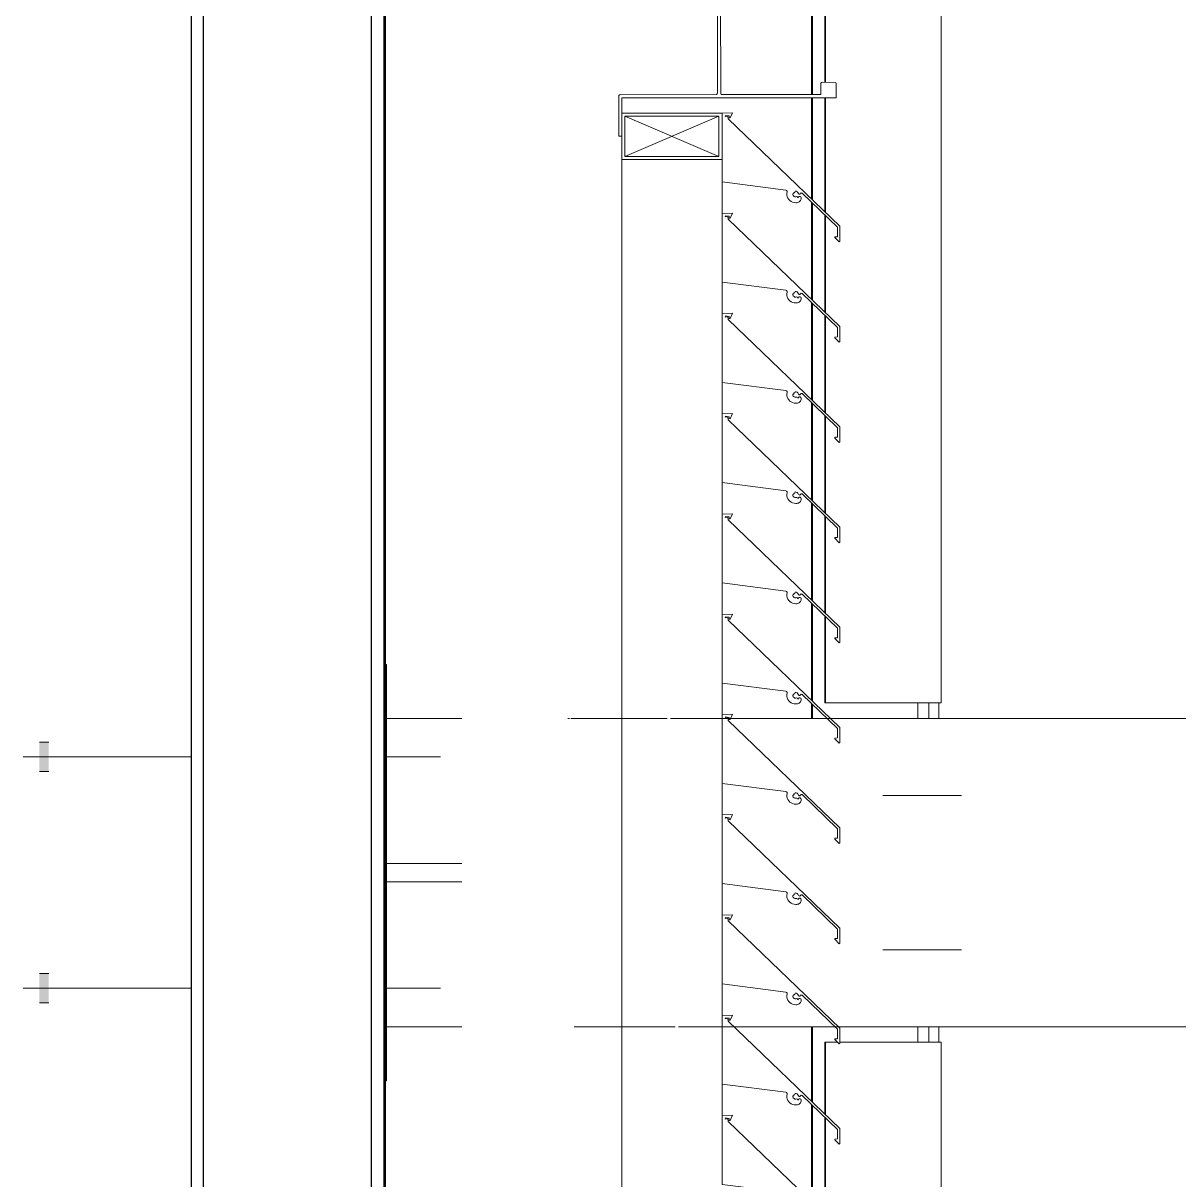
# Model space of a CAD drawing. Header units: millimetres. Extents: x -220592 to 404889, y -217665 to 38245.
# Drawn here: x 36365 to 37114, y -35371 to -34621 of the extents above; entities that cross this region are included whole.
import ezdxf

# ---------------------------------------------------------------- set-up
doc = ezdxf.new("R2010")
doc.units = ezdxf.units.MM
doc.set_wipeout_variables(frame=1)
doc.linetypes.add('XKITLINE00', pattern=[0])
doc.linetypes.add('XKITLINE02', pattern=[4, 2, -2])
for name, color, linetype in [('000 - 0_HIDE_OBJ_FRAMING_DEF_SUB_1', 7, 'Continuous'), ('000 - STRUCTURE_STEEL_FRAMING_SUB_COLOR_1', 7, 'Continuous'), ('000 - STRUCTURE_STEEL_FRAMING_SUB_COLOR_2', 7, 'Continuous'), ('000 - STRUCTURE_STEEL_FRAMING_WIPEOUT_', 7, 'Continuous')]:
    doc.layers.add(name, color=color, linetype=linetype)
doc.layers.add('Bolt', color=7, linetype='Continuous', lineweight=0)
doc.layers.add('Part', color=7, linetype='Continuous', lineweight=0)

# ---------------------------------------------------------------- blocks, each defined once
blk = doc.blocks.new('*A14402')
at = {"layer": 'Part', "color": 7, "linetype": 'XKITLINE00', "lineweight": 0}
for p, q in [((-81.087973, 161.649842), (-81.087973, 162.132111)), ((-81.081868, 161.64398), (-81.081868, 162.132111)), ((-80.398146, 162.032111), (-80.398146, 162.132111)), ((-80.32794, 162.032111), (-80.32794, 162.132111)), ((-80.263061, 162.032111), (-80.263061, 162.132111)), ((-81.002505, 161.567777), (-81.002505, 162.032111)), ((-80.9964, 162.032111), (-81.002505, 162.032111)), ((-80.9964, 161.561916), (-80.9964, 162.032111)), ((-80.9964, 162.032111), (-80.91965, 162.032111)), ((-80.903826, 162.032111), (-80.247799, 162.032111)), ((-80.247799, 149.232111), (-80.247799, 162.032111)), ((-81.087973, 160.999842), (-81.087973, 161.628735)), ((-81.081868, 160.99398), (-81.081868, 161.622884)), ((-81.002505, 160.917777), (-81.002505, 161.546823)), ((-80.9964, 160.911916), (-80.9964, 161.540973))]:
    blk.add_line(p, q, dxfattribs=at)
blk = doc.blocks.new('*A14452')
at = {"layer": 'Part', "color": 7, "linetype": 'XKITLINE00', "lineweight": 0}
for p, q in [((-82.317761, 169.40603), (-82.337761, 169.406027)), ((-82.337761, 169.406027), (-82.337716, 169.146027)), ((-82.317717, 169.15603), (-82.317761, 169.40603)), ((-82.337716, 169.146027), (-82.336029, 169.140471)), ((-82.336029, 169.140471), (-82.331541, 169.136789)), ((-82.331541, 169.136789), (-81.707714, 169.136137)), ((-80.927717, 169.156273), (-82.317717, 169.15603)), ((-81.707714, 169.136137), (-81.702158, 169.134452)), ((-81.702158, 169.134452), (-81.698474, 169.129965)), ((-81.698474, 169.129965), (-81.697712, 169.126138)), ((-81.697548, 168.186138), (-81.697712, 169.126138)), ((-81.677712, 169.126142), (-81.676028, 169.131698)), ((-81.676786, 168.182315), (-81.677712, 169.126142)), ((-81.676028, 169.131698), (-81.671541, 169.135382)), ((-81.671541, 169.135382), (-81.027714, 169.136255)), ((-81.027714, 169.136255), (-81.027702, 169.066255)), ((-80.928462, 169.062446), (-80.927717, 169.156273)), ((-81.027702, 169.066255), (-81.026015, 169.0607)), ((-81.026015, 169.0607), (-81.021527, 169.057018)), ((-81.021527, 169.057018), (-80.9377, 169.056271)), ((-80.9377, 169.056271), (-80.932145, 169.057957)), ((-80.932145, 169.057957), (-80.928462, 169.062446)), ((-81.026798, 168.250082), (-81.027546, 168.176255)), ((-81.023116, 168.254571), (-81.026798, 168.250082)), ((-81.01756, 168.256257), (-81.023116, 168.254571)), ((-80.933733, 168.25551), (-81.01756, 168.256257)), ((-80.929245, 168.251828), (-80.933733, 168.25551)), ((-80.927559, 168.246273), (-80.929245, 168.251828)), ((-80.927543, 168.156273), (-80.927559, 168.246273)), ((-82.336784, 168.169854), (-82.337499, 167.906027)), ((-82.333102, 168.174342), (-82.336784, 168.169854)), ((-82.327546, 168.176028), (-82.333102, 168.174342)), ((-81.70372, 168.176899), (-82.327546, 168.176028)), ((-82.317543, 168.15603), (-80.927543, 168.156273)), ((-82.317499, 167.90603), (-82.317543, 168.15603)), ((-81.699232, 168.180582), (-81.70372, 168.176899)), ((-81.697548, 168.186138), (-81.699232, 168.180582)), ((-81.673102, 168.177828), (-81.676786, 168.182315)), ((-81.667546, 168.176144), (-81.673102, 168.177828)), ((-81.027546, 168.176255), (-81.667546, 168.176144)), ((-82.337499, 167.906027), (-82.317499, 167.90603))]:
    blk.add_line(p, q, dxfattribs=at)
blk = doc.blocks.new('*A14456')
at = {"layer": 'Part', "color": 7, "linetype": 'XKITLINE00', "lineweight": 0}
for p, q in [((-82.318045, 154.556249), (-82.318045, 167.756135)), ((-81.668045, 167.406131), (-81.668045, 167.610427)), ((-81.668045, 166.756131), (-81.668045, 166.960427)), ((-81.668045, 166.106131), (-81.668045, 166.310427)), ((-81.668045, 165.456131), (-81.668045, 165.660427)), ((-81.668045, 164.806131), (-81.668045, 165.010427)), ((-81.668045, 164.156131), (-81.668045, 164.360427)), ((-81.668045, 163.506131), (-81.668045, 163.710427)), ((-81.668045, 162.856131), (-81.668045, 163.060427)), ((-81.668045, 162.206131), (-81.668045, 162.410427)), ((-81.668045, 161.556131), (-81.668045, 161.760427))]:
    blk.add_line(p, q, dxfattribs=at)
blk = doc.blocks.new('*A14457')
at = {"layer": 'Part', "color": 7, "linetype": 'XKITLINE00', "lineweight": 0}
for p, q in [((-80.247799, 164.232111), (-80.247799, 177.032111)), ((-81.087973, 168.176245), (-81.087973, 169.136174)), ((-81.081868, 168.176246), (-81.081868, 169.136182)), ((-81.002505, 168.256123), (-81.002505, 169.056848)), ((-80.9964, 168.256069), (-80.9964, 169.056794)), ((-81.087973, 167.499842), (-81.087973, 168.156245)), ((-81.081868, 167.49398), (-81.081868, 168.156246)), ((-81.002505, 167.417777), (-81.002505, 168.15626)), ((-80.9964, 167.411916), (-80.9964, 168.156261)), ((-81.087973, 166.849842), (-81.087973, 167.478735)), ((-81.081868, 166.84398), (-81.081868, 167.472884)), ((-81.002505, 166.767777), (-81.002505, 167.396823)), ((-80.9964, 166.761916), (-80.9964, 167.390973)), ((-81.087973, 166.199842), (-81.087973, 166.828735)), ((-81.081868, 166.19398), (-81.081868, 166.822884)), ((-81.002505, 166.117777), (-81.002505, 166.746823)), ((-80.9964, 166.111916), (-80.9964, 166.740973)), ((-81.087973, 165.549842), (-81.087973, 166.178735)), ((-81.081868, 165.54398), (-81.081868, 166.172884)), ((-81.002505, 165.467777), (-81.002505, 166.096823)), ((-80.9964, 165.461916), (-80.9964, 166.090973)), ((-81.087973, 164.899842), (-81.087973, 165.528735)), ((-81.081868, 164.89398), (-81.081868, 165.522884)), ((-81.002505, 164.817777), (-81.002505, 165.446823)), ((-80.9964, 164.811916), (-80.9964, 165.440973)), ((-81.087973, 164.249842), (-81.087973, 164.878735)), ((-81.081868, 164.24398), (-81.081868, 164.872884)), ((-81.002505, 164.232111), (-81.002505, 164.796823)), ((-80.9964, 164.232111), (-80.9964, 164.790973)), ((-81.087973, 164.132111), (-81.087973, 164.228735)), ((-81.081868, 164.132111), (-81.081868, 164.222884)), ((-81.002505, 164.232111), (-80.9964, 164.232111)), ((-80.9964, 164.232111), (-80.247799, 164.232111)), ((-80.398146, 164.132111), (-80.398146, 164.232111)), ((-80.32794, 164.132111), (-80.32794, 164.232111)), ((-80.263061, 164.132111), (-80.263061, 164.232111))]:
    blk.add_line(p, q, dxfattribs=at)
blk = doc.blocks.new('*A14460')
at = {"layer": 'Bolt', "color": 7, "linetype": 'XKITLINE02', "lineweight": 0}
for p, q in [((-80.146082, 163.632111), (-80.624399, 163.632111)), ((-80.115732, 163.632111), (-80.594049, 163.632111))]:
    blk.add_line(p, q, dxfattribs=at)
blk = doc.blocks.new('*A14461')
at = {"layer": 'Bolt', "color": 7, "linetype": 'XKITLINE02', "lineweight": 0}
for p, q in [((-80.146082, 162.632098), (-80.624399, 162.632098)), ((-80.115732, 162.632098), (-80.594049, 162.632098))]:
    blk.add_line(p, q, dxfattribs=at)
blk = doc.blocks.new('*A14606')
at = {"layer": 'Part', "color": 7, "linetype": 'XKITLINE00', "lineweight": 0}
for p, q in [((-81.668045, 168.056135), (-82.318045, 168.056135)), ((-82.318045, 168.056135), (-82.318045, 167.756135)), ((-82.298045, 167.776135), (-81.688045, 168.036135)), ((-82.298045, 168.036135), (-81.688045, 167.776135)), ((-82.298045, 167.776135), (-82.298045, 168.036135)), ((-82.298045, 168.036135), (-81.688045, 168.036135)), ((-81.688045, 168.036135), (-81.688045, 167.776135)), ((-81.668045, 167.756135), (-81.668045, 168.056135)), ((-81.688045, 167.776135), (-82.298045, 167.776135)), ((-82.318045, 167.756135), (-81.668045, 167.756135))]:
    blk.add_line(p, q, dxfattribs=at)
blk = doc.blocks.new('*A14607')
at = {"layer": 'Part', "color": 7, "linetype": 'XKITLINE00', "lineweight": 0}
for p, q in [((-81.668236, 168.056123), (-81.668243, 167.610453)), ((-81.60055, 168.058745), (-81.668236, 168.056123)), ((-81.648356, 168.034428), (-81.64632, 168.041001)), ((-81.63134, 168.037332), (-81.648356, 168.034428)), ((-81.64632, 168.041001), (-81.621337, 168.037861)), ((-81.628443, 168.018789), (-81.63134, 168.037332)), ((-80.903321, 167.322543), (-81.628443, 168.018789)), ((-81.621337, 168.037861), (-81.621208, 168.02567)), ((-81.621208, 168.02567), (-81.616085, 168.025258)), ((-81.616085, 168.025258), (-81.60055, 168.058745)), ((-81.668243, 167.610453), (-81.254237, 167.557423)), ((-81.254237, 167.557423), (-81.249162, 167.555233)), ((-81.249162, 167.555233), (-81.246025, 167.550681)), ((-81.246025, 167.550681), (-81.245786, 167.545159)), ((-81.195578, 167.542735), (-81.193256, 167.550125)), ((-81.193256, 167.550125), (-81.186584, 167.549703)), ((-81.245786, 167.545159), (-81.247272, 167.535025)), ((-81.247272, 167.535025), (-81.246897, 167.524789)), ((-81.246897, 167.524789), (-81.244674, 167.51479)), ((-81.244674, 167.51479), (-81.240676, 167.50536)), ((-81.240676, 167.50536), (-81.235036, 167.49681)), ((-81.235036, 167.49681), (-81.22794, 167.489423)), ((-81.22794, 167.489423), (-81.219624, 167.483445)), ((-81.219624, 167.483445), (-81.210361, 167.479072)), ((-81.210361, 167.479072), (-81.20046, 167.476449)), ((-81.209279, 167.533625), (-81.201573, 167.534731)), ((-81.20871, 167.527141), (-81.209279, 167.533625)), ((-81.205908, 167.521267), (-81.20871, 167.527141)), ((-81.201226, 167.516745), (-81.205908, 167.521267)), ((-81.202743, 167.541791), (-81.195578, 167.542735)), ((-81.201573, 167.534731), (-81.202743, 167.541791)), ((-81.195258, 167.514147), (-81.201226, 167.516745)), ((-81.20046, 167.476449), (-81.190247, 167.475664)), ((-81.188758, 167.513803), (-81.195258, 167.514147)), ((-81.190247, 167.475664), (-81.183448, 167.475762)), ((-81.18284, 167.514708), (-81.188758, 167.513803)), ((-81.186584, 167.549703), (-81.180508, 167.546913)), ((-81.183448, 167.475762), (-81.17772, 167.476398)), ((-81.178029, 167.512301), (-81.18284, 167.514708)), ((-81.180508, 167.546913), (-81.175841, 167.542126)), ((-81.175999, 167.50732), (-81.178029, 167.512301)), ((-81.17772, 167.476398), (-81.172219, 167.478117)), ((-81.173057, 167.512792), (-81.175999, 167.50732)), ((-81.175841, 167.542126), (-81.172727, 167.534553)), ((-81.1679, 167.51601), (-81.173057, 167.512792)), ((-81.172727, 167.534553), (-81.168544, 167.530396)), ((-81.172219, 167.478117), (-81.167149, 167.480857)), ((-81.168544, 167.530396), (-81.16265, 167.53019)), ((-81.161823, 167.515998), (-81.1679, 167.51601)), ((-81.167149, 167.480857), (-81.162695, 167.484515)), ((-81.162695, 167.484515), (-81.159024, 167.488958)), ((-81.16265, 167.53019), (-81.158186, 167.534044)), ((-81.156679, 167.512761), (-81.161823, 167.515998)), ((-81.159024, 167.488958), (-81.15627, 167.494021)), ((-81.158186, 167.534044), (-81.154531, 167.538671)), ((-81.154039, 167.507287), (-81.156679, 167.512761)), ((-81.15627, 167.494021), (-81.154535, 167.499517)), ((-81.154535, 167.499517), (-81.154039, 167.507287)), ((-81.154531, 167.538671), (-81.149372, 167.537579)), ((-81.149372, 167.537579), (-80.918356, 167.316176)), ((-80.936119, 167.254733), (-80.937204, 167.249812)), ((-80.918699, 167.25483), (-80.936119, 167.254733)), ((-80.918356, 167.316176), (-80.918699, 167.25483)), ((-80.903874, 167.223392), (-80.903321, 167.322543)), ((-80.937204, 167.249812), (-80.908555, 167.220923)), ((-80.908555, 167.220923), (-80.903874, 167.223392))]:
    blk.add_line(p, q, dxfattribs=at)
blk = doc.blocks.new('*A14608')
at = {"layer": 'Part', "color": 7, "linetype": 'XKITLINE00', "lineweight": 0}
for p, q in [((-81.668236, 167.406123), (-81.668243, 166.960453)), ((-81.60055, 167.408745), (-81.668236, 167.406123)), ((-81.616085, 167.375258), (-81.60055, 167.408745)), ((-81.648356, 167.384428), (-81.64632, 167.391001)), ((-81.63134, 167.387332), (-81.648356, 167.384428)), ((-81.64632, 167.391001), (-81.621337, 167.387861)), ((-81.628443, 167.368789), (-81.63134, 167.387332)), ((-80.903321, 166.672543), (-81.628443, 167.368789)), ((-81.621337, 167.387861), (-81.621208, 167.37567)), ((-81.621208, 167.37567), (-81.616085, 167.375258)), ((-81.668243, 166.960453), (-81.254237, 166.907423)), ((-81.254237, 166.907423), (-81.249162, 166.905233)), ((-81.249162, 166.905233), (-81.246025, 166.900681)), ((-81.245786, 166.895159), (-81.247272, 166.885025)), ((-81.247272, 166.885025), (-81.246897, 166.874789)), ((-81.246025, 166.900681), (-81.245786, 166.895159)), ((-81.209279, 166.883625), (-81.201573, 166.884731)), ((-81.20871, 166.877141), (-81.209279, 166.883625)), ((-81.205908, 166.871267), (-81.20871, 166.877141)), ((-81.202743, 166.891791), (-81.195578, 166.892735)), ((-81.201573, 166.884731), (-81.202743, 166.891791)), ((-81.195578, 166.892735), (-81.193256, 166.900125)), ((-81.193256, 166.900125), (-81.186584, 166.899703)), ((-81.186584, 166.899703), (-81.180508, 166.896913)), ((-81.180508, 166.896913), (-81.175841, 166.892126)), ((-81.175841, 166.892126), (-81.172727, 166.884553)), ((-81.172727, 166.884553), (-81.168544, 166.880396)), ((-81.168544, 166.880396), (-81.16265, 166.88019)), ((-81.16265, 166.88019), (-81.158186, 166.884044)), ((-81.158186, 166.884044), (-81.154531, 166.888671)), ((-81.154531, 166.888671), (-81.149372, 166.887579)), ((-81.149372, 166.887579), (-80.918356, 166.666176)), ((-81.246897, 166.874789), (-81.244674, 166.86479)), ((-81.244674, 166.86479), (-81.240676, 166.85536)), ((-81.240676, 166.85536), (-81.235036, 166.84681)), ((-81.235036, 166.84681), (-81.22794, 166.839423)), ((-81.22794, 166.839423), (-81.219624, 166.833445)), ((-81.219624, 166.833445), (-81.210361, 166.829072)), ((-81.210361, 166.829072), (-81.20046, 166.826449)), ((-81.201226, 166.866745), (-81.205908, 166.871267)), ((-81.195258, 166.864147), (-81.201226, 166.866745)), ((-81.20046, 166.826449), (-81.190247, 166.825664)), ((-81.188758, 166.863803), (-81.195258, 166.864147)), ((-81.190247, 166.825664), (-81.183448, 166.825762)), ((-81.18284, 166.864708), (-81.188758, 166.863803)), ((-81.183448, 166.825762), (-81.17772, 166.826398)), ((-81.178029, 166.862301), (-81.18284, 166.864708)), ((-81.175999, 166.85732), (-81.178029, 166.862301)), ((-81.17772, 166.826398), (-81.172219, 166.828117)), ((-81.173057, 166.862792), (-81.175999, 166.85732)), ((-81.1679, 166.86601), (-81.173057, 166.862792)), ((-81.172219, 166.828117), (-81.167149, 166.830857)), ((-81.161823, 166.865998), (-81.1679, 166.86601)), ((-81.167149, 166.830857), (-81.162695, 166.834515)), ((-81.162695, 166.834515), (-81.159024, 166.838958)), ((-81.156679, 166.862761), (-81.161823, 166.865998)), ((-81.159024, 166.838958), (-81.15627, 166.844021)), ((-81.154039, 166.857287), (-81.156679, 166.862761)), ((-81.15627, 166.844021), (-81.154535, 166.849517)), ((-81.154535, 166.849517), (-81.154039, 166.857287)), ((-80.918356, 166.666176), (-80.918699, 166.60483)), ((-80.903874, 166.573392), (-80.903321, 166.672543)), ((-80.936119, 166.604733), (-80.937204, 166.599812)), ((-80.937204, 166.599812), (-80.908555, 166.570923)), ((-80.918699, 166.60483), (-80.936119, 166.604733)), ((-80.908555, 166.570923), (-80.903874, 166.573392))]:
    blk.add_line(p, q, dxfattribs=at)
blk = doc.blocks.new('*A14609')
at = {"layer": 'Part', "color": 7, "linetype": 'XKITLINE00', "lineweight": 0}
for p, q in [((-81.668236, 166.756123), (-81.668243, 166.310453)), ((-81.60055, 166.758745), (-81.668236, 166.756123)), ((-81.648356, 166.734428), (-81.64632, 166.741001)), ((-81.63134, 166.737332), (-81.648356, 166.734428)), ((-81.64632, 166.741001), (-81.621337, 166.737861)), ((-81.628443, 166.718789), (-81.63134, 166.737332)), ((-81.621337, 166.737861), (-81.621208, 166.72567)), ((-81.621208, 166.72567), (-81.616085, 166.725258)), ((-81.616085, 166.725258), (-81.60055, 166.758745)), ((-80.903321, 166.022543), (-81.628443, 166.718789)), ((-81.668243, 166.310453), (-81.254237, 166.257423)), ((-81.254237, 166.257423), (-81.249162, 166.255233)), ((-81.249162, 166.255233), (-81.246025, 166.250681)), ((-81.245786, 166.245159), (-81.247272, 166.235025)), ((-81.247272, 166.235025), (-81.246897, 166.224789)), ((-81.246897, 166.224789), (-81.244674, 166.21479)), ((-81.246025, 166.250681), (-81.245786, 166.245159)), ((-81.244674, 166.21479), (-81.240676, 166.20536)), ((-81.240676, 166.20536), (-81.235036, 166.19681)), ((-81.209279, 166.233625), (-81.201573, 166.234731)), ((-81.20871, 166.227141), (-81.209279, 166.233625)), ((-81.205908, 166.221267), (-81.20871, 166.227141)), ((-81.201226, 166.216745), (-81.205908, 166.221267)), ((-81.202743, 166.241791), (-81.195578, 166.242735)), ((-81.201573, 166.234731), (-81.202743, 166.241791)), ((-81.195258, 166.214147), (-81.201226, 166.216745)), ((-81.195578, 166.242735), (-81.193256, 166.250125)), ((-81.188758, 166.213803), (-81.195258, 166.214147)), ((-81.193256, 166.250125), (-81.186584, 166.249703)), ((-81.18284, 166.214708), (-81.188758, 166.213803)), ((-81.186584, 166.249703), (-81.180508, 166.246913)), ((-81.178029, 166.212301), (-81.18284, 166.214708)), ((-81.180508, 166.246913), (-81.175841, 166.242126)), ((-81.175999, 166.20732), (-81.178029, 166.212301)), ((-81.173057, 166.212792), (-81.175999, 166.20732)), ((-81.175841, 166.242126), (-81.172727, 166.234553)), ((-81.1679, 166.21601), (-81.173057, 166.212792)), ((-81.172727, 166.234553), (-81.168544, 166.230396)), ((-81.168544, 166.230396), (-81.16265, 166.23019)), ((-81.161823, 166.215998), (-81.1679, 166.21601)), ((-81.16265, 166.23019), (-81.158186, 166.234044)), ((-81.156679, 166.212761), (-81.161823, 166.215998)), ((-81.158186, 166.234044), (-81.154531, 166.238671)), ((-81.154039, 166.207287), (-81.156679, 166.212761)), ((-81.154535, 166.199517), (-81.154039, 166.207287)), ((-81.154531, 166.238671), (-81.149372, 166.237579)), ((-81.149372, 166.237579), (-80.918356, 166.016176)), ((-81.235036, 166.19681), (-81.22794, 166.189423)), ((-81.22794, 166.189423), (-81.219624, 166.183445)), ((-81.219624, 166.183445), (-81.210361, 166.179072)), ((-81.210361, 166.179072), (-81.20046, 166.176449)), ((-81.20046, 166.176449), (-81.190247, 166.175664)), ((-81.190247, 166.175664), (-81.183448, 166.175762)), ((-81.183448, 166.175762), (-81.17772, 166.176398)), ((-81.17772, 166.176398), (-81.172219, 166.178117)), ((-81.172219, 166.178117), (-81.167149, 166.180857)), ((-81.167149, 166.180857), (-81.162695, 166.184515)), ((-81.162695, 166.184515), (-81.159024, 166.188958)), ((-81.159024, 166.188958), (-81.15627, 166.194021)), ((-81.15627, 166.194021), (-81.154535, 166.199517)), ((-80.918356, 166.016176), (-80.918699, 165.95483)), ((-80.903874, 165.923392), (-80.903321, 166.022543)), ((-80.936119, 165.954733), (-80.937204, 165.949812)), ((-80.937204, 165.949812), (-80.908555, 165.920923)), ((-80.918699, 165.95483), (-80.936119, 165.954733)), ((-80.908555, 165.920923), (-80.903874, 165.923392))]:
    blk.add_line(p, q, dxfattribs=at)
blk = doc.blocks.new('*A14610')
at = {"layer": 'Part', "color": 7, "linetype": 'XKITLINE00', "lineweight": 0}
for p, q in [((-81.668236, 166.106123), (-81.668243, 165.660453)), ((-81.60055, 166.108745), (-81.668236, 166.106123)), ((-81.648356, 166.084428), (-81.64632, 166.091001)), ((-81.63134, 166.087332), (-81.648356, 166.084428)), ((-81.64632, 166.091001), (-81.621337, 166.087861)), ((-81.628443, 166.068789), (-81.63134, 166.087332)), ((-80.903321, 165.372543), (-81.628443, 166.068789)), ((-81.621337, 166.087861), (-81.621208, 166.07567)), ((-81.621208, 166.07567), (-81.616085, 166.075258)), ((-81.616085, 166.075258), (-81.60055, 166.108745)), ((-81.668243, 165.660453), (-81.254237, 165.607423)), ((-81.254237, 165.607423), (-81.249162, 165.605233)), ((-81.249162, 165.605233), (-81.246025, 165.600681)), ((-81.246025, 165.600681), (-81.245786, 165.595159)), ((-81.195578, 165.592735), (-81.193256, 165.600125)), ((-81.193256, 165.600125), (-81.186584, 165.599703)), ((-81.245786, 165.595159), (-81.247272, 165.585025)), ((-81.247272, 165.585025), (-81.246897, 165.574789)), ((-81.246897, 165.574789), (-81.244674, 165.56479)), ((-81.244674, 165.56479), (-81.240676, 165.55536)), ((-81.240676, 165.55536), (-81.235036, 165.54681)), ((-81.235036, 165.54681), (-81.22794, 165.539423)), ((-81.22794, 165.539423), (-81.219624, 165.533445)), ((-81.219624, 165.533445), (-81.210361, 165.529072)), ((-81.210361, 165.529072), (-81.20046, 165.526449)), ((-81.209279, 165.583625), (-81.201573, 165.584731)), ((-81.20871, 165.577141), (-81.209279, 165.583625)), ((-81.205908, 165.571267), (-81.20871, 165.577141)), ((-81.201226, 165.566745), (-81.205908, 165.571267)), ((-81.202743, 165.591791), (-81.195578, 165.592735)), ((-81.201573, 165.584731), (-81.202743, 165.591791)), ((-81.195258, 165.564147), (-81.201226, 165.566745)), ((-81.20046, 165.526449), (-81.190247, 165.525664)), ((-81.188758, 165.563803), (-81.195258, 165.564147)), ((-81.190247, 165.525664), (-81.183448, 165.525762)), ((-81.18284, 165.564708), (-81.188758, 165.563803)), ((-81.186584, 165.599703), (-81.180508, 165.596913)), ((-81.183448, 165.525762), (-81.17772, 165.526398)), ((-81.178029, 165.562301), (-81.18284, 165.564708)), ((-81.180508, 165.596913), (-81.175841, 165.592126)), ((-81.175999, 165.55732), (-81.178029, 165.562301)), ((-81.17772, 165.526398), (-81.172219, 165.528117)), ((-81.173057, 165.562792), (-81.175999, 165.55732)), ((-81.175841, 165.592126), (-81.172727, 165.584553)), ((-81.1679, 165.56601), (-81.173057, 165.562792)), ((-81.172727, 165.584553), (-81.168544, 165.580396)), ((-81.172219, 165.528117), (-81.167149, 165.530857)), ((-81.168544, 165.580396), (-81.16265, 165.58019)), ((-81.161823, 165.565998), (-81.1679, 165.56601)), ((-81.167149, 165.530857), (-81.162695, 165.534515)), ((-81.162695, 165.534515), (-81.159024, 165.538958)), ((-81.16265, 165.58019), (-81.158186, 165.584044)), ((-81.156679, 165.562761), (-81.161823, 165.565998)), ((-81.159024, 165.538958), (-81.15627, 165.544021)), ((-81.158186, 165.584044), (-81.154531, 165.588671)), ((-81.154039, 165.557287), (-81.156679, 165.562761)), ((-81.15627, 165.544021), (-81.154535, 165.549517)), ((-81.154535, 165.549517), (-81.154039, 165.557287)), ((-81.154531, 165.588671), (-81.149372, 165.587579)), ((-81.149372, 165.587579), (-80.918356, 165.366176)), ((-80.936119, 165.304733), (-80.937204, 165.299812)), ((-80.918699, 165.30483), (-80.936119, 165.304733)), ((-80.918356, 165.366176), (-80.918699, 165.30483)), ((-80.903874, 165.273392), (-80.903321, 165.372543)), ((-80.937204, 165.299812), (-80.908555, 165.270923)), ((-80.908555, 165.270923), (-80.903874, 165.273392))]:
    blk.add_line(p, q, dxfattribs=at)
blk = doc.blocks.new('*A14611')
at = {"layer": 'Part', "color": 7, "linetype": 'XKITLINE00', "lineweight": 0}
for p, q in [((-81.668236, 165.456123), (-81.668243, 165.010453)), ((-81.60055, 165.458745), (-81.668236, 165.456123)), ((-81.616085, 165.425258), (-81.60055, 165.458745)), ((-81.648356, 165.434428), (-81.64632, 165.441001)), ((-81.63134, 165.437332), (-81.648356, 165.434428)), ((-81.64632, 165.441001), (-81.621337, 165.437861)), ((-81.628443, 165.418789), (-81.63134, 165.437332)), ((-80.903321, 164.722543), (-81.628443, 165.418789)), ((-81.621337, 165.437861), (-81.621208, 165.42567)), ((-81.621208, 165.42567), (-81.616085, 165.425258)), ((-81.668243, 165.010453), (-81.254237, 164.957423)), ((-81.254237, 164.957423), (-81.249162, 164.955233)), ((-81.249162, 164.955233), (-81.246025, 164.950681)), ((-81.245786, 164.945159), (-81.247272, 164.935025)), ((-81.247272, 164.935025), (-81.246897, 164.924789)), ((-81.246025, 164.950681), (-81.245786, 164.945159)), ((-81.209279, 164.933625), (-81.201573, 164.934731)), ((-81.20871, 164.927141), (-81.209279, 164.933625)), ((-81.205908, 164.921267), (-81.20871, 164.927141)), ((-81.202743, 164.941791), (-81.195578, 164.942735)), ((-81.201573, 164.934731), (-81.202743, 164.941791)), ((-81.195578, 164.942735), (-81.193256, 164.950125)), ((-81.193256, 164.950125), (-81.186584, 164.949703)), ((-81.186584, 164.949703), (-81.180508, 164.946913)), ((-81.180508, 164.946913), (-81.175841, 164.942126)), ((-81.175841, 164.942126), (-81.172727, 164.934553)), ((-81.172727, 164.934553), (-81.168544, 164.930396)), ((-81.168544, 164.930396), (-81.16265, 164.93019)), ((-81.16265, 164.93019), (-81.158186, 164.934044)), ((-81.158186, 164.934044), (-81.154531, 164.938671)), ((-81.154531, 164.938671), (-81.149372, 164.937579)), ((-81.149372, 164.937579), (-80.918356, 164.716176)), ((-81.246897, 164.924789), (-81.244674, 164.91479)), ((-81.244674, 164.91479), (-81.240676, 164.90536)), ((-81.240676, 164.90536), (-81.235036, 164.89681)), ((-81.235036, 164.89681), (-81.22794, 164.889423)), ((-81.22794, 164.889423), (-81.219624, 164.883445)), ((-81.219624, 164.883445), (-81.210361, 164.879072)), ((-81.210361, 164.879072), (-81.20046, 164.876449)), ((-81.201226, 164.916745), (-81.205908, 164.921267)), ((-81.195258, 164.914147), (-81.201226, 164.916745)), ((-81.20046, 164.876449), (-81.190247, 164.875664)), ((-81.188758, 164.913803), (-81.195258, 164.914147)), ((-81.190247, 164.875664), (-81.183448, 164.875762)), ((-81.18284, 164.914708), (-81.188758, 164.913803)), ((-81.183448, 164.875762), (-81.17772, 164.876398)), ((-81.178029, 164.912301), (-81.18284, 164.914708)), ((-81.175999, 164.90732), (-81.178029, 164.912301)), ((-81.17772, 164.876398), (-81.172219, 164.878117)), ((-81.173057, 164.912792), (-81.175999, 164.90732)), ((-81.1679, 164.91601), (-81.173057, 164.912792)), ((-81.172219, 164.878117), (-81.167149, 164.880857)), ((-81.161823, 164.915998), (-81.1679, 164.91601)), ((-81.167149, 164.880857), (-81.162695, 164.884515)), ((-81.162695, 164.884515), (-81.159024, 164.888958)), ((-81.156679, 164.912761), (-81.161823, 164.915998)), ((-81.159024, 164.888958), (-81.15627, 164.894021)), ((-81.154039, 164.907287), (-81.156679, 164.912761)), ((-81.15627, 164.894021), (-81.154535, 164.899517)), ((-81.154535, 164.899517), (-81.154039, 164.907287)), ((-80.918356, 164.716176), (-80.918699, 164.65483)), ((-80.903874, 164.623392), (-80.903321, 164.722543)), ((-80.936119, 164.654733), (-80.937204, 164.649812)), ((-80.937204, 164.649812), (-80.908555, 164.620923)), ((-80.918699, 164.65483), (-80.936119, 164.654733)), ((-80.908555, 164.620923), (-80.903874, 164.623392))]:
    blk.add_line(p, q, dxfattribs=at)
blk = doc.blocks.new('*A14612')
at = {"layer": 'Part', "color": 7, "linetype": 'XKITLINE00', "lineweight": 0}
for p, q in [((-81.668236, 164.806123), (-81.668243, 164.360453)), ((-81.60055, 164.808745), (-81.668236, 164.806123)), ((-81.648356, 164.784428), (-81.64632, 164.791001)), ((-81.63134, 164.787332), (-81.648356, 164.784428)), ((-81.64632, 164.791001), (-81.621337, 164.787861)), ((-81.628443, 164.768789), (-81.63134, 164.787332)), ((-81.621337, 164.787861), (-81.621208, 164.77567)), ((-81.621208, 164.77567), (-81.616085, 164.775258)), ((-81.616085, 164.775258), (-81.60055, 164.808745)), ((-80.903321, 164.072543), (-81.628443, 164.768789)), ((-81.668243, 164.360453), (-81.254237, 164.307423)), ((-81.254237, 164.307423), (-81.249162, 164.305233)), ((-81.249162, 164.305233), (-81.246025, 164.300681)), ((-81.245786, 164.295159), (-81.247272, 164.285025)), ((-81.247272, 164.285025), (-81.246897, 164.274789)), ((-81.246897, 164.274789), (-81.244674, 164.26479)), ((-81.246025, 164.300681), (-81.245786, 164.295159)), ((-81.244674, 164.26479), (-81.240676, 164.25536)), ((-81.240676, 164.25536), (-81.235036, 164.24681)), ((-81.209279, 164.283625), (-81.201573, 164.284731)), ((-81.20871, 164.277141), (-81.209279, 164.283625)), ((-81.205908, 164.271267), (-81.20871, 164.277141)), ((-81.201226, 164.266745), (-81.205908, 164.271267)), ((-81.202743, 164.291791), (-81.195578, 164.292735)), ((-81.201573, 164.284731), (-81.202743, 164.291791)), ((-81.195258, 164.264147), (-81.201226, 164.266745)), ((-81.195578, 164.292735), (-81.193256, 164.300125)), ((-81.188758, 164.263803), (-81.195258, 164.264147)), ((-81.193256, 164.300125), (-81.186584, 164.299703)), ((-81.18284, 164.264708), (-81.188758, 164.263803)), ((-81.186584, 164.299703), (-81.180508, 164.296913)), ((-81.178029, 164.262301), (-81.18284, 164.264708)), ((-81.180508, 164.296913), (-81.175841, 164.292126)), ((-81.175999, 164.25732), (-81.178029, 164.262301)), ((-81.173057, 164.262792), (-81.175999, 164.25732)), ((-81.175841, 164.292126), (-81.172727, 164.284553)), ((-81.1679, 164.26601), (-81.173057, 164.262792)), ((-81.172727, 164.284553), (-81.168544, 164.280396)), ((-81.168544, 164.280396), (-81.16265, 164.28019)), ((-81.161823, 164.265998), (-81.1679, 164.26601)), ((-81.16265, 164.28019), (-81.158186, 164.284044)), ((-81.156679, 164.262761), (-81.161823, 164.265998)), ((-81.158186, 164.284044), (-81.154531, 164.288671)), ((-81.154039, 164.257287), (-81.156679, 164.262761)), ((-81.154535, 164.249517), (-81.154039, 164.257287)), ((-81.154531, 164.288671), (-81.149372, 164.287579)), ((-81.149372, 164.287579), (-80.918356, 164.066176)), ((-81.235036, 164.24681), (-81.22794, 164.239423)), ((-81.22794, 164.239423), (-81.219624, 164.233445)), ((-81.219624, 164.233445), (-81.210361, 164.229072)), ((-81.210361, 164.229072), (-81.20046, 164.226449)), ((-81.20046, 164.226449), (-81.190247, 164.225664)), ((-81.190247, 164.225664), (-81.183448, 164.225762)), ((-81.183448, 164.225762), (-81.17772, 164.226398)), ((-81.17772, 164.226398), (-81.172219, 164.228117)), ((-81.172219, 164.228117), (-81.167149, 164.230857)), ((-81.167149, 164.230857), (-81.162695, 164.234515)), ((-81.162695, 164.234515), (-81.159024, 164.238958)), ((-81.159024, 164.238958), (-81.15627, 164.244021)), ((-81.15627, 164.244021), (-81.154535, 164.249517)), ((-80.918356, 164.066176), (-80.918699, 164.00483)), ((-80.903874, 163.973392), (-80.903321, 164.072543)), ((-80.936119, 164.004733), (-80.937204, 163.999812)), ((-80.937204, 163.999812), (-80.908555, 163.970923)), ((-80.918699, 164.00483), (-80.936119, 164.004733)), ((-80.908555, 163.970923), (-80.903874, 163.973392))]:
    blk.add_line(p, q, dxfattribs=at)
blk = doc.blocks.new('*A14613')
at = {"layer": 'Part', "color": 7, "linetype": 'XKITLINE00', "lineweight": 0}
for p, q in [((-81.668236, 164.156123), (-81.668243, 163.710453)), ((-81.60055, 164.158745), (-81.668236, 164.156123)), ((-81.648356, 164.134428), (-81.64632, 164.141001)), ((-81.63134, 164.137332), (-81.648356, 164.134428)), ((-81.64632, 164.141001), (-81.621337, 164.137861)), ((-81.628443, 164.118789), (-81.63134, 164.137332)), ((-80.903321, 163.422543), (-81.628443, 164.118789)), ((-81.621337, 164.137861), (-81.621208, 164.12567)), ((-81.621208, 164.12567), (-81.616085, 164.125258)), ((-81.616085, 164.125258), (-81.60055, 164.158745)), ((-81.668243, 163.710453), (-81.254237, 163.657423)), ((-81.254237, 163.657423), (-81.249162, 163.655233)), ((-81.249162, 163.655233), (-81.246025, 163.650681)), ((-81.246025, 163.650681), (-81.245786, 163.645159)), ((-81.195578, 163.642735), (-81.193256, 163.650125)), ((-81.193256, 163.650125), (-81.186584, 163.649703)), ((-81.245786, 163.645159), (-81.247272, 163.635025)), ((-81.247272, 163.635025), (-81.246897, 163.624789)), ((-81.246897, 163.624789), (-81.244674, 163.61479)), ((-81.244674, 163.61479), (-81.240676, 163.60536)), ((-81.240676, 163.60536), (-81.235036, 163.59681)), ((-81.235036, 163.59681), (-81.22794, 163.589423)), ((-81.22794, 163.589423), (-81.219624, 163.583445)), ((-81.219624, 163.583445), (-81.210361, 163.579072)), ((-81.210361, 163.579072), (-81.20046, 163.576449)), ((-81.209279, 163.633625), (-81.201573, 163.634731)), ((-81.20871, 163.627141), (-81.209279, 163.633625)), ((-81.205908, 163.621267), (-81.20871, 163.627141)), ((-81.201226, 163.616745), (-81.205908, 163.621267)), ((-81.202743, 163.641791), (-81.195578, 163.642735)), ((-81.201573, 163.634731), (-81.202743, 163.641791)), ((-81.195258, 163.614147), (-81.201226, 163.616745)), ((-81.20046, 163.576449), (-81.190247, 163.575664)), ((-81.188758, 163.613803), (-81.195258, 163.614147)), ((-81.190247, 163.575664), (-81.183448, 163.575762)), ((-81.18284, 163.614708), (-81.188758, 163.613803)), ((-81.186584, 163.649703), (-81.180508, 163.646913)), ((-81.183448, 163.575762), (-81.17772, 163.576398)), ((-81.178029, 163.612301), (-81.18284, 163.614708)), ((-81.180508, 163.646913), (-81.175841, 163.642126)), ((-81.175999, 163.60732), (-81.178029, 163.612301)), ((-81.17772, 163.576398), (-81.172219, 163.578117)), ((-81.173057, 163.612792), (-81.175999, 163.60732)), ((-81.175841, 163.642126), (-81.172727, 163.634553)), ((-81.1679, 163.61601), (-81.173057, 163.612792)), ((-81.172727, 163.634553), (-81.168544, 163.630396)), ((-81.172219, 163.578117), (-81.167149, 163.580857)), ((-81.168544, 163.630396), (-81.16265, 163.63019)), ((-81.161823, 163.615998), (-81.1679, 163.61601)), ((-81.167149, 163.580857), (-81.162695, 163.584515)), ((-81.162695, 163.584515), (-81.159024, 163.588958)), ((-81.16265, 163.63019), (-81.158186, 163.634044)), ((-81.156679, 163.612761), (-81.161823, 163.615998)), ((-81.159024, 163.588958), (-81.15627, 163.594021)), ((-81.158186, 163.634044), (-81.154531, 163.638671)), ((-81.154039, 163.607287), (-81.156679, 163.612761)), ((-81.15627, 163.594021), (-81.154535, 163.599517)), ((-81.154535, 163.599517), (-81.154039, 163.607287)), ((-81.154531, 163.638671), (-81.149372, 163.637579)), ((-81.149372, 163.637579), (-80.918356, 163.416176)), ((-80.936119, 163.354733), (-80.937204, 163.349812)), ((-80.918699, 163.35483), (-80.936119, 163.354733)), ((-80.918356, 163.416176), (-80.918699, 163.35483)), ((-80.903874, 163.323392), (-80.903321, 163.422543)), ((-80.937204, 163.349812), (-80.908555, 163.320923)), ((-80.908555, 163.320923), (-80.903874, 163.323392))]:
    blk.add_line(p, q, dxfattribs=at)
blk = doc.blocks.new('*A14614')
at = {"layer": 'Part', "color": 7, "linetype": 'XKITLINE00', "lineweight": 0}
for p, q in [((-81.668236, 163.506123), (-81.668243, 163.060453)), ((-81.60055, 163.508745), (-81.668236, 163.506123)), ((-81.616085, 163.475258), (-81.60055, 163.508745)), ((-81.648356, 163.484428), (-81.64632, 163.491001)), ((-81.63134, 163.487332), (-81.648356, 163.484428)), ((-81.64632, 163.491001), (-81.621337, 163.487861)), ((-81.628443, 163.468789), (-81.63134, 163.487332)), ((-80.903321, 162.772543), (-81.628443, 163.468789)), ((-81.621337, 163.487861), (-81.621208, 163.47567)), ((-81.621208, 163.47567), (-81.616085, 163.475258)), ((-81.668243, 163.060453), (-81.254237, 163.007423)), ((-81.254237, 163.007423), (-81.249162, 163.005233)), ((-81.249162, 163.005233), (-81.246025, 163.000681)), ((-81.245786, 162.995159), (-81.247272, 162.985025)), ((-81.247272, 162.985025), (-81.246897, 162.974789)), ((-81.246025, 163.000681), (-81.245786, 162.995159)), ((-81.209279, 162.983625), (-81.201573, 162.984731)), ((-81.20871, 162.977141), (-81.209279, 162.983625)), ((-81.205908, 162.971267), (-81.20871, 162.977141)), ((-81.202743, 162.991791), (-81.195578, 162.992735)), ((-81.201573, 162.984731), (-81.202743, 162.991791)), ((-81.195578, 162.992735), (-81.193256, 163.000125)), ((-81.193256, 163.000125), (-81.186584, 162.999703)), ((-81.186584, 162.999703), (-81.180508, 162.996913)), ((-81.180508, 162.996913), (-81.175841, 162.992126)), ((-81.175841, 162.992126), (-81.172727, 162.984553)), ((-81.172727, 162.984553), (-81.168544, 162.980396)), ((-81.168544, 162.980396), (-81.16265, 162.98019)), ((-81.16265, 162.98019), (-81.158186, 162.984044)), ((-81.158186, 162.984044), (-81.154531, 162.988671)), ((-81.154531, 162.988671), (-81.149372, 162.987579)), ((-81.149372, 162.987579), (-80.918356, 162.766176)), ((-81.246897, 162.974789), (-81.244674, 162.96479)), ((-81.244674, 162.96479), (-81.240676, 162.95536)), ((-81.240676, 162.95536), (-81.235036, 162.94681)), ((-81.235036, 162.94681), (-81.22794, 162.939423)), ((-81.22794, 162.939423), (-81.219624, 162.933445)), ((-81.219624, 162.933445), (-81.210361, 162.929072)), ((-81.210361, 162.929072), (-81.20046, 162.926449)), ((-81.201226, 162.966745), (-81.205908, 162.971267)), ((-81.195258, 162.964147), (-81.201226, 162.966745)), ((-81.20046, 162.926449), (-81.190247, 162.925664)), ((-81.188758, 162.963803), (-81.195258, 162.964147)), ((-81.190247, 162.925664), (-81.183448, 162.925762)), ((-81.18284, 162.964708), (-81.188758, 162.963803)), ((-81.183448, 162.925762), (-81.17772, 162.926398)), ((-81.178029, 162.962301), (-81.18284, 162.964708)), ((-81.175999, 162.95732), (-81.178029, 162.962301)), ((-81.17772, 162.926398), (-81.172219, 162.928117)), ((-81.173057, 162.962792), (-81.175999, 162.95732)), ((-81.1679, 162.96601), (-81.173057, 162.962792)), ((-81.172219, 162.928117), (-81.167149, 162.930857)), ((-81.161823, 162.965998), (-81.1679, 162.96601)), ((-81.167149, 162.930857), (-81.162695, 162.934515)), ((-81.162695, 162.934515), (-81.159024, 162.938958)), ((-81.156679, 162.962761), (-81.161823, 162.965998)), ((-81.159024, 162.938958), (-81.15627, 162.944021)), ((-81.154039, 162.957287), (-81.156679, 162.962761)), ((-81.15627, 162.944021), (-81.154535, 162.949517)), ((-81.154535, 162.949517), (-81.154039, 162.957287)), ((-80.918356, 162.766176), (-80.918699, 162.70483)), ((-80.903874, 162.673392), (-80.903321, 162.772543)), ((-80.936119, 162.704733), (-80.937204, 162.699812)), ((-80.937204, 162.699812), (-80.908555, 162.670923)), ((-80.918699, 162.70483), (-80.936119, 162.704733)), ((-80.908555, 162.670923), (-80.903874, 162.673392))]:
    blk.add_line(p, q, dxfattribs=at)
blk = doc.blocks.new('*A14615')
at = {"layer": 'Part', "color": 7, "linetype": 'XKITLINE00', "lineweight": 0}
for p, q in [((-81.668236, 162.856123), (-81.668243, 162.410453)), ((-81.60055, 162.858745), (-81.668236, 162.856123)), ((-81.648356, 162.834428), (-81.64632, 162.841001)), ((-81.63134, 162.837332), (-81.648356, 162.834428)), ((-81.64632, 162.841001), (-81.621337, 162.837861)), ((-81.628443, 162.818789), (-81.63134, 162.837332)), ((-81.621337, 162.837861), (-81.621208, 162.82567)), ((-81.621208, 162.82567), (-81.616085, 162.825258)), ((-81.616085, 162.825258), (-81.60055, 162.858745)), ((-80.903321, 162.122543), (-81.628443, 162.818789)), ((-81.668243, 162.410453), (-81.254237, 162.357423)), ((-81.254237, 162.357423), (-81.249162, 162.355233)), ((-81.249162, 162.355233), (-81.246025, 162.350681)), ((-81.245786, 162.345159), (-81.247272, 162.335025)), ((-81.247272, 162.335025), (-81.246897, 162.324789)), ((-81.246897, 162.324789), (-81.244674, 162.31479)), ((-81.246025, 162.350681), (-81.245786, 162.345159)), ((-81.244674, 162.31479), (-81.240676, 162.30536)), ((-81.240676, 162.30536), (-81.235036, 162.29681)), ((-81.209279, 162.333625), (-81.201573, 162.334731)), ((-81.20871, 162.327141), (-81.209279, 162.333625)), ((-81.205908, 162.321267), (-81.20871, 162.327141)), ((-81.201226, 162.316745), (-81.205908, 162.321267)), ((-81.202743, 162.341791), (-81.195578, 162.342735)), ((-81.201573, 162.334731), (-81.202743, 162.341791)), ((-81.195258, 162.314147), (-81.201226, 162.316745)), ((-81.195578, 162.342735), (-81.193256, 162.350125)), ((-81.188758, 162.313803), (-81.195258, 162.314147)), ((-81.193256, 162.350125), (-81.186584, 162.349703)), ((-81.18284, 162.314708), (-81.188758, 162.313803)), ((-81.186584, 162.349703), (-81.180508, 162.346913)), ((-81.178029, 162.312301), (-81.18284, 162.314708)), ((-81.180508, 162.346913), (-81.175841, 162.342126)), ((-81.175999, 162.30732), (-81.178029, 162.312301)), ((-81.173057, 162.312792), (-81.175999, 162.30732)), ((-81.175841, 162.342126), (-81.172727, 162.334553)), ((-81.1679, 162.31601), (-81.173057, 162.312792)), ((-81.172727, 162.334553), (-81.168544, 162.330396)), ((-81.168544, 162.330396), (-81.16265, 162.33019)), ((-81.161823, 162.315998), (-81.1679, 162.31601)), ((-81.16265, 162.33019), (-81.158186, 162.334044)), ((-81.156679, 162.312761), (-81.161823, 162.315998)), ((-81.158186, 162.334044), (-81.154531, 162.338671)), ((-81.154039, 162.307287), (-81.156679, 162.312761)), ((-81.154535, 162.299517), (-81.154039, 162.307287)), ((-81.154531, 162.338671), (-81.149372, 162.337579)), ((-81.149372, 162.337579), (-80.918356, 162.116176)), ((-81.235036, 162.29681), (-81.22794, 162.289423)), ((-81.22794, 162.289423), (-81.219624, 162.283445)), ((-81.219624, 162.283445), (-81.210361, 162.279072)), ((-81.210361, 162.279072), (-81.20046, 162.276449)), ((-81.20046, 162.276449), (-81.190247, 162.275664)), ((-81.190247, 162.275664), (-81.183448, 162.275762)), ((-81.183448, 162.275762), (-81.17772, 162.276398)), ((-81.17772, 162.276398), (-81.172219, 162.278117)), ((-81.172219, 162.278117), (-81.167149, 162.280857)), ((-81.167149, 162.280857), (-81.162695, 162.284515)), ((-81.162695, 162.284515), (-81.159024, 162.288958)), ((-81.159024, 162.288958), (-81.15627, 162.294021)), ((-81.15627, 162.294021), (-81.154535, 162.299517)), ((-80.918356, 162.116176), (-80.918699, 162.05483)), ((-80.903874, 162.023392), (-80.903321, 162.122543)), ((-80.936119, 162.054733), (-80.937204, 162.049812)), ((-80.937204, 162.049812), (-80.908555, 162.020923)), ((-80.918699, 162.05483), (-80.936119, 162.054733)), ((-80.908555, 162.020923), (-80.903874, 162.023392))]:
    blk.add_line(p, q, dxfattribs=at)
blk = doc.blocks.new('*A14616')
at = {"layer": 'Part', "color": 7, "linetype": 'XKITLINE00', "lineweight": 0}
for p, q in [((-81.668236, 162.206123), (-81.668243, 161.760453)), ((-81.60055, 162.208745), (-81.668236, 162.206123)), ((-81.648356, 162.184428), (-81.64632, 162.191001)), ((-81.63134, 162.187332), (-81.648356, 162.184428)), ((-81.64632, 162.191001), (-81.621337, 162.187861)), ((-81.628443, 162.168789), (-81.63134, 162.187332)), ((-80.903321, 161.472543), (-81.628443, 162.168789)), ((-81.621337, 162.187861), (-81.621208, 162.17567)), ((-81.621208, 162.17567), (-81.616085, 162.175258)), ((-81.616085, 162.175258), (-81.60055, 162.208745)), ((-81.668243, 161.760453), (-81.254237, 161.707423)), ((-81.254237, 161.707423), (-81.249162, 161.705233)), ((-81.249162, 161.705233), (-81.246025, 161.700681)), ((-81.246025, 161.700681), (-81.245786, 161.695159)), ((-81.195578, 161.692735), (-81.193256, 161.700125)), ((-81.193256, 161.700125), (-81.186584, 161.699703)), ((-81.245786, 161.695159), (-81.247272, 161.685025)), ((-81.247272, 161.685025), (-81.246897, 161.674789)), ((-81.246897, 161.674789), (-81.244674, 161.66479)), ((-81.244674, 161.66479), (-81.240676, 161.65536)), ((-81.240676, 161.65536), (-81.235036, 161.64681)), ((-81.235036, 161.64681), (-81.22794, 161.639423)), ((-81.22794, 161.639423), (-81.219624, 161.633445)), ((-81.219624, 161.633445), (-81.210361, 161.629072)), ((-81.210361, 161.629072), (-81.20046, 161.626449)), ((-81.209279, 161.683625), (-81.201573, 161.684731)), ((-81.20871, 161.677141), (-81.209279, 161.683625)), ((-81.205908, 161.671267), (-81.20871, 161.677141)), ((-81.201226, 161.666745), (-81.205908, 161.671267)), ((-81.202743, 161.691791), (-81.195578, 161.692735)), ((-81.201573, 161.684731), (-81.202743, 161.691791)), ((-81.195258, 161.664147), (-81.201226, 161.666745)), ((-81.20046, 161.626449), (-81.190247, 161.625664)), ((-81.188758, 161.663803), (-81.195258, 161.664147)), ((-81.190247, 161.625664), (-81.183448, 161.625762)), ((-81.18284, 161.664708), (-81.188758, 161.663803)), ((-81.186584, 161.699703), (-81.180508, 161.696913)), ((-81.183448, 161.625762), (-81.17772, 161.626398)), ((-81.178029, 161.662301), (-81.18284, 161.664708)), ((-81.180508, 161.696913), (-81.175841, 161.692126)), ((-81.175999, 161.65732), (-81.178029, 161.662301)), ((-81.17772, 161.626398), (-81.172219, 161.628117)), ((-81.173057, 161.662792), (-81.175999, 161.65732)), ((-81.175841, 161.692126), (-81.172727, 161.684553)), ((-81.1679, 161.66601), (-81.173057, 161.662792)), ((-81.172727, 161.684553), (-81.168544, 161.680396)), ((-81.172219, 161.628117), (-81.167149, 161.630857)), ((-81.168544, 161.680396), (-81.16265, 161.68019)), ((-81.161823, 161.665998), (-81.1679, 161.66601)), ((-81.167149, 161.630857), (-81.162695, 161.634515)), ((-81.162695, 161.634515), (-81.159024, 161.638958)), ((-81.16265, 161.68019), (-81.158186, 161.684044)), ((-81.156679, 161.662761), (-81.161823, 161.665998)), ((-81.159024, 161.638958), (-81.15627, 161.644021)), ((-81.158186, 161.684044), (-81.154531, 161.688671)), ((-81.154039, 161.657287), (-81.156679, 161.662761)), ((-81.15627, 161.644021), (-81.154535, 161.649517)), ((-81.154535, 161.649517), (-81.154039, 161.657287)), ((-81.154531, 161.688671), (-81.149372, 161.687579)), ((-81.149372, 161.687579), (-80.918356, 161.466176)), ((-80.936119, 161.404733), (-80.937204, 161.399812)), ((-80.918699, 161.40483), (-80.936119, 161.404733)), ((-80.918356, 161.466176), (-80.918699, 161.40483)), ((-80.903874, 161.373392), (-80.903321, 161.472543)), ((-80.937204, 161.399812), (-80.908555, 161.370923)), ((-80.908555, 161.370923), (-80.903874, 161.373392))]:
    blk.add_line(p, q, dxfattribs=at)
blk = doc.blocks.new('*A14617')
at = {"layer": 'Part', "color": 7, "linetype": 'XKITLINE00', "lineweight": 0}
for p, q in [((-81.668236, 161.556123), (-81.668243, 161.110453)), ((-81.60055, 161.558745), (-81.668236, 161.556123)), ((-81.616085, 161.525258), (-81.60055, 161.558745)), ((-81.648356, 161.534428), (-81.64632, 161.541001)), ((-81.63134, 161.537332), (-81.648356, 161.534428)), ((-81.64632, 161.541001), (-81.621337, 161.537861)), ((-81.628443, 161.518789), (-81.63134, 161.537332)), ((-80.903321, 160.822543), (-81.628443, 161.518789)), ((-81.621337, 161.537861), (-81.621208, 161.52567)), ((-81.621208, 161.52567), (-81.616085, 161.525258)), ((-81.668243, 161.110453), (-81.254237, 161.057423)), ((-81.254237, 161.057423), (-81.249162, 161.055233)), ((-81.249162, 161.055233), (-81.246025, 161.050681)), ((-81.245786, 161.045159), (-81.247272, 161.035025)), ((-81.247272, 161.035025), (-81.246897, 161.024789)), ((-81.246025, 161.050681), (-81.245786, 161.045159)), ((-81.209279, 161.033625), (-81.201573, 161.034731)), ((-81.20871, 161.027141), (-81.209279, 161.033625)), ((-81.205908, 161.021267), (-81.20871, 161.027141)), ((-81.202743, 161.041791), (-81.195578, 161.042735)), ((-81.201573, 161.034731), (-81.202743, 161.041791)), ((-81.195578, 161.042735), (-81.193256, 161.050125)), ((-81.193256, 161.050125), (-81.186584, 161.049703)), ((-81.186584, 161.049703), (-81.180508, 161.046913)), ((-81.180508, 161.046913), (-81.175841, 161.042126)), ((-81.175841, 161.042126), (-81.172727, 161.034553)), ((-81.172727, 161.034553), (-81.168544, 161.030396)), ((-81.168544, 161.030396), (-81.16265, 161.03019)), ((-81.16265, 161.03019), (-81.158186, 161.034044)), ((-81.158186, 161.034044), (-81.154531, 161.038671)), ((-81.154531, 161.038671), (-81.149372, 161.037579)), ((-81.149372, 161.037579), (-80.918356, 160.816176)), ((-81.246897, 161.024789), (-81.244674, 161.01479)), ((-81.244674, 161.01479), (-81.240676, 161.00536)), ((-81.240676, 161.00536), (-81.235036, 160.99681)), ((-81.235036, 160.99681), (-81.22794, 160.989423)), ((-81.22794, 160.989423), (-81.219624, 160.983445)), ((-81.219624, 160.983445), (-81.210361, 160.979072)), ((-81.210361, 160.979072), (-81.20046, 160.976449)), ((-81.201226, 161.016745), (-81.205908, 161.021267)), ((-81.195258, 161.014147), (-81.201226, 161.016745)), ((-81.20046, 160.976449), (-81.190247, 160.975664)), ((-81.188758, 161.013803), (-81.195258, 161.014147)), ((-81.190247, 160.975664), (-81.183448, 160.975762)), ((-81.18284, 161.014708), (-81.188758, 161.013803)), ((-81.183448, 160.975762), (-81.17772, 160.976398)), ((-81.178029, 161.012301), (-81.18284, 161.014708)), ((-81.175999, 161.00732), (-81.178029, 161.012301)), ((-81.17772, 160.976398), (-81.172219, 160.978117)), ((-81.173057, 161.012792), (-81.175999, 161.00732)), ((-81.1679, 161.01601), (-81.173057, 161.012792)), ((-81.172219, 160.978117), (-81.167149, 160.980857)), ((-81.161823, 161.015998), (-81.1679, 161.01601)), ((-81.167149, 160.980857), (-81.162695, 160.984515)), ((-81.162695, 160.984515), (-81.159024, 160.988958)), ((-81.156679, 161.012761), (-81.161823, 161.015998)), ((-81.159024, 160.988958), (-81.15627, 160.994021)), ((-81.154039, 161.007287), (-81.156679, 161.012761)), ((-81.15627, 160.994021), (-81.154535, 160.999517)), ((-81.154535, 160.999517), (-81.154039, 161.007287)), ((-80.918356, 160.816176), (-80.918699, 160.75483)), ((-80.903874, 160.723392), (-80.903321, 160.822543)), ((-80.936119, 160.754733), (-80.937204, 160.749812)), ((-80.937204, 160.749812), (-80.908555, 160.720923)), ((-80.918699, 160.75483), (-80.936119, 160.754733)), ((-80.908555, 160.720923), (-80.903874, 160.723392))]:
    blk.add_line(p, q, dxfattribs=at)
blk = doc.blocks.new('*A13603')
at = {"layer": '000 - 0_HIDE_OBJ_FRAMING_DEF_SUB_1', "color": 7, "linetype": 'XKITLINE00', "lineweight": 0}
for p, q in [((-82.807633, 163.192111), (-82.318045, 163.192111)), ((-82.807633, 163.072111), (-82.318045, 163.072111))]:
    blk.add_line(p, q, dxfattribs=at)
blk = doc.blocks.new('*A13610')
at = {"layer": '000 - 0_HIDE_OBJ_FRAMING_DEF_SUB_1', "color": 7, "linetype": 'XKITLINE00', "lineweight": 0}
for p, q in [((-82.807633, 164.132111), (-82.318045, 164.132111)), ((-81.630524, 164.132111), (-81.621276, 164.132111)), ((-81.612906, 164.132111), (-80.987154, 164.132111)), ((-80.96536, 164.132111), (-69.749749, 164.132111)), ((-82.807633, 162.132111), (-82.318045, 162.132111)), ((-81.590245, 162.132111), (-80.934983, 162.132111)), ((-80.913286, 162.132111), (-69.749749, 162.132111))]:
    blk.add_line(p, q, dxfattribs=at)
blk = doc.blocks.new('*A14448')
at = {"layer": '000 - 0_HIDE_OBJ_FRAMING_DEF_SUB_1', "color": 7, "linetype": 'XKITLINE00', "lineweight": 0}
for p, q in [((-83.983213, 154.940805), (-83.983213, 182.190805)), ((-82.893213, 154.940805), (-82.893213, 182.190805)), ((-82.813213, 154.940805), (-82.813213, 182.190805)), ((-84.063213, 158.690805), (-84.063213, 178.690805))]:
    blk.add_line(p, q, dxfattribs=at)
blk = doc.blocks.new('*A14459')
at = {"layer": '000 - 0_HIDE_OBJ_FRAMING_DEF_SUB_1'}
for points in [[(-84.9976, 163.7871), (-85.0576, 163.7871), (-85.0576, 163.9771), (-84.9976, 163.9771)], [(-84.9976, 163.7871), (-85.0576, 163.7871), (-85.0576, 163.9771), (-84.9976, 163.9771)], [(-82.8076, 163.7871), (-83.0576, 163.7871), (-83.0576, 163.9771), (-82.8076, 163.9771)], [(-82.8076, 163.7871), (-83.0576, 163.7871), (-83.0576, 163.9771), (-82.8076, 163.9771)], [(-84.9976, 162.2871), (-85.0576, 162.2871), (-85.0576, 162.4771), (-84.9976, 162.4771)], [(-84.9976, 162.2871), (-85.0576, 162.2871), (-85.0576, 162.4771), (-84.9976, 162.4771)], [(-82.8076, 162.2871), (-83.0576, 162.2871), (-83.0576, 162.4771), (-82.8076, 162.4771)], [(-82.8076, 162.2871), (-83.0576, 162.2871), (-83.0576, 162.4771), (-82.8076, 162.4771)]]:
    blk.add_hatch(color=7, dxfattribs=at).paths.add_polyline_path(points, flags=17)
at = {"layer": '000 - 0_HIDE_OBJ_FRAMING_DEF_SUB_1', "color": 7, "linetype": 'XKITLINE00', "lineweight": 0}
for p, q in [((-85.0576, 163.9771), (-84.9976, 163.9771)), ((-85.0576, 163.9771), (-84.9976, 163.9771)), ((-83.0576, 163.9771), (-82.8076, 163.9771)), ((-83.0576, 163.9771), (-82.8076, 163.9771)), ((-85.1632, 163.8821), (-82.4576, 163.8821)), ((-85.1632, 163.8821), (-82.4576, 163.8821)), ((-85.0576, 163.7871), (-84.9976, 163.7871)), ((-85.0576, 163.7871), (-84.9976, 163.7871)), ((-83.0576, 163.7871), (-82.8076, 163.7871)), ((-83.0576, 163.7871), (-82.8076, 163.7871)), ((-85.0576, 162.4771), (-84.9976, 162.4771)), ((-85.0576, 162.4771), (-84.9976, 162.4771)), ((-83.0576, 162.4771), (-82.8076, 162.4771)), ((-83.0576, 162.4771), (-82.8076, 162.4771)), ((-85.1632, 162.3821), (-82.4576, 162.3821)), ((-85.1632, 162.3821), (-82.4576, 162.3821)), ((-85.0576, 162.2871), (-84.9976, 162.2871)), ((-85.0576, 162.2871), (-84.9976, 162.2871)), ((-83.0576, 162.2871), (-82.8076, 162.2871)), ((-83.0576, 162.2871), (-82.8076, 162.2871))]:
    blk.add_line(p, q, dxfattribs=at)
blk = doc.blocks.new('*A14462')
at = {"layer": '000 - 0_HIDE_OBJ_FRAMING_DEF_SUB_1', "color": 7, "linetype": 'XKITLINE00', "lineweight": 0}
for p, q in [((-82.807633, 164.482071), (-82.813213, 164.482071)), ((-82.807633, 161.782071), (-82.807633, 164.482071)), ((-82.813213, 161.782071), (-82.807633, 161.782071))]:
    blk.add_line(p, q, dxfattribs=at)
blk = doc.blocks.new('W-1-PP18-ST_20260402-011103_LOWER_PL')
at = {"layer": '000 - 0_HIDE_OBJ_FRAMING_DEF_SUB_1', "color": 7, "lineweight": 0, "xscale": 100, "yscale": 100, "zscale": 100}
for name in ['*A14448', '*A14462', '*A13610', '*A14459', '*A13603']:
    blk.add_blockref(name, (17759.3349, -35779.0805), dxfattribs=at)
blk = doc.blocks.new('*U17515')
at = {"color": 7}
blk.add_wipeout([(0, 0), (0, 125), (2725, 125), (2725, 0)], dxfattribs=at).dxf.layer = '000 - STRUCTURE_STEEL_FRAMING_WIPEOUT_'
at = {"layer": '000 - STRUCTURE_STEEL_FRAMING_SUB_COLOR_1', "color": 7}
for points in [[(0, 125), (0, 117), (2725, 117), (2725, 125)], [(0, 0), (0, 8), (2725, 8), (2725, 0)]]:
    blk.add_lwpolyline(points, close=True, dxfattribs=at)
at = {"layer": '000 - STRUCTURE_STEEL_FRAMING_SUB_COLOR_2', "color": 7}
blk.add_lwpolyline([(0, 0), (0, 125), (2725, 125), (2725, 0)], close=True, dxfattribs=at)
blk = doc.blocks.new('W-1-PP18-ST_20260402-014810LOPL_MAIN_ST')
at = {"color": 7, "xscale": -1, "rotation": 270}
blk.add_blockref('*U17515', (9352, -20285), dxfattribs=at)

msp = doc.modelspace()

# ---------------------------------------------------------------- block references
at = {"color": 7, "lineweight": 0, "xscale": 100, "yscale": 100, "zscale": 100}
for name in ['*A14457', '*A14452', '*A14606', '*A14607', '*A14456', '*A14608', '*A14609', '*A14610', '*A14611', '*A14612', '*A14613', '*A14460', '*A14614', '*A14615', '*A14461', '*A14616', '*A14402', '*A14617']:
    msp.add_blockref(name, (44984.4833, -51484.8507), dxfattribs=at)

# ---------------------------------------------------------------- next in the draw order: block references
at = {"layer": 'Defpoints', "color": 7}
msp.add_blockref('W-1-PP18-ST_20260402-011103_LOWER_PL', (27121.4984, -15705.7702), dxfattribs=at)

# ---------------------------------------------------------------- next in the draw order: block references
msp.add_blockref('W-1-PP18-ST_20260402-014810LOPL_MAIN_ST', (27121.4984, -15705.7702), dxfattribs=at)

doc.saveas('drawing.dxf')
